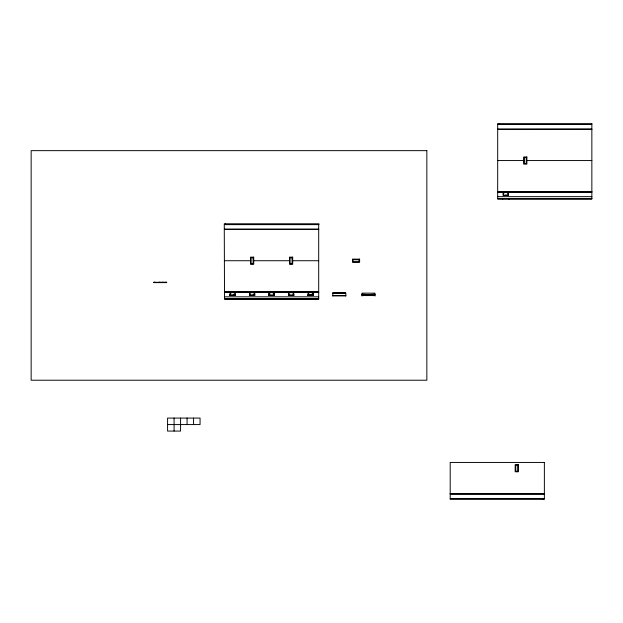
<?xml version="1.0" encoding="UTF-8"?>
<svg xmlns="http://www.w3.org/2000/svg" width="623" height="623" viewBox="0 0 623 623"><rect width="100%" height="100%" fill="white"/><g stroke="black" fill="none" stroke-linecap="round" stroke-linejoin="round"><path stroke-width="0.93" d="M230.245 295.543C228.579 291.509 236.709 291.509 235.042 295.543M249.73 295.543C248.055 291.509 256.193 291.509 254.527 295.543M254.48 294.22L254.527 293.706M269.214 295.543C267.54 291.509 275.678 291.509 274.003 295.543M269.214 293.706L268.879 295.543L274.338 295.543L274.003 293.706M288.698 295.543C287.024 291.509 295.162 291.509 293.488 295.543M288.363 295.543L293.822 295.543L293.488 293.706M308.175 295.543C306.508 291.509 314.646 291.509 312.972 295.543M313.26 295.543L312.972 293.706M503.4 195.381C501.733 191.347 509.871 191.347 508.197 195.381M508.15 194.057L508.197 193.543M269.681 295.224L269.884 294.827L269.884 295.224M273.715 294.547L274.299 293.908M508.532 193.566L508.485 195.381L503.073 195.381L503.4 193.543M235.369 293.729L235.33 295.543L229.91 295.543L230.245 293.706M254.854 293.729L254.815 295.543L249.395 295.543L249.73 293.706M268.879 293.729L269.502 294.547M288.402 295.543L288.698 293.706M307.887 295.543L308.175 293.706M497.684 124.475L591.85 124.475M497.684 129.156L591.85 129.07M497.684 129.249L591.85 129.249M497.684 160.563L523.896 160.563M526.809 160.563L591.85 160.563M497.684 191.868L591.85 191.868M497.684 191.97L591.85 191.97M497.684 192.048L591.85 192.048M504.747 195.061L506.857 195.061M507.909 195.061L508.228 193.73M497.684 196.65L591.85 196.65M497.684 198.651L591.85 198.714M497.684 198.784L591.85 198.784M224.521 224.63L318.953 224.63L318.953 223.782L224.264 223.789L224.521 299.071L318.696 299.071L318.696 224.63M224.521 229.233L318.696 229.233M224.521 229.319L318.696 229.319M224.521 229.412L318.696 229.412M224.521 260.726L250.734 260.726M253.647 260.726L289.57 260.726M292.483 260.726L318.696 260.726M154.052 282.359L156.973 282.359M157.237 282.359L160.158 282.359M160.415 282.359L163.343 282.359M163.6 282.359L166.52 282.359M154.052 282.492L166.52 282.492M153.795 282.616L166.785 282.616M224.521 292.031L318.696 292.031M224.521 292.132L318.696 292.132M224.521 292.21L318.696 292.21M333.079 292.903L335.999 292.903M336.264 292.903L339.185 292.903M339.442 292.903L342.37 292.903M342.627 292.903L345.547 292.903M333.079 293.036L345.547 293.036M362.236 294.461L365.164 294.461M365.421 294.461L368.341 294.461M368.606 294.461L371.526 294.461M371.783 294.461L374.711 294.461M361.979 294.718L374.968 294.718M230.798 294.866L230.923 295.224M233.134 294.866L233.602 294.866M253.078 294.866L253.475 294.866M253.779 294.866L253.849 295.224M309.615 294.866L310.083 294.866M311.072 294.866L311.531 294.866M312.419 294.866L312.294 295.224M230.736 295.185L234.544 295.185M250.22 295.185L254.028 295.185M269.704 295.185L273.513 295.185M289.189 295.185L292.997 295.185M308.673 295.185L312.481 295.185M230.214 295.224L235.073 295.224M249.698 295.224L254.558 295.224M269.183 295.224L274.042 295.224M288.659 295.224L293.519 295.224M308.144 295.224L313.003 295.224M307.848 295.543L313.307 295.543L313.307 293.729M332.822 295.567L345.812 295.567M361.979 295.567L374.968 295.567M332.822 295.894L345.812 295.894M224.521 296.813L318.696 296.813M167.587 424.575L200.061 424.575L200.061 418.08L167.587 418.08L167.587 431.069L180.577 431.069L180.577 418.08M450.203 493.751L544.37 493.751M450.203 493.844L544.37 493.844M450.203 493.93L544.37 493.93M450.203 498.525L544.37 498.525M234.567 295.224L234.365 294.827L234.365 295.224M503.446 194.057L503.073 193.566M288.737 294.22L288.363 293.729M509.435 198.714L508.656 198.714M509.31 198.394L509.31 198.869M508.789 198.394L508.789 198.869M502.94 198.714L502.161 198.714M502.816 198.394L502.816 198.869M502.294 198.394L502.294 198.869M374.968 296.018L374.968 293.16L361.979 293.16L361.979 296.018M374.711 294.718L374.711 294.204L368.341 294.593L362.236 294.204L362.236 294.718M345.812 296.018L345.812 293.16L332.822 293.16L332.822 296.018M345.547 293.16L345.547 292.646L342.627 293.036M342.37 293.036L339.442 292.646L339.442 293.036M339.185 293.036L339.185 292.646L336.264 293.036M335.999 293.036L333.079 292.646L333.079 293.16M308.852 295.224L308.673 294.866M293.822 293.729L293.822 295.543M292.997 294.866L292.81 295.224M289.368 295.224L289.189 294.866M274.338 293.729L274.338 295.543M273.513 294.866L273.333 295.224M268.918 293.908L268.918 295.543M250.407 295.224L250.22 294.866M249.441 293.908L249.441 295.543M229.957 293.908L229.957 295.543M193.566 418.08L193.566 424.575M187.071 418.08L187.071 424.575M174.082 418.08L174.082 431.069M166.52 282.616L166.52 282.094L163.6 282.492M163.343 282.492L163.343 282.094L160.415 282.492M160.158 282.492L160.158 282.094L157.237 282.492M156.973 282.492L154.052 282.094L154.052 282.616M225.183 224.124L225.814 224.296L225.183 224.124M498.345 123.969L498.968 124.133L498.345 123.969M543.085 498.867L543.708 499.031L543.085 498.867M591.85 123.627L497.684 123.627L497.684 198.908L591.85 198.908L591.85 123.619M426.848 150.649L31.15 150.649L31.15 380.225L426.848 380.225L426.848 150.649M526.871 156.988L523.694 156.988L523.694 164.137L526.871 164.137L526.871 156.988M526.271 157.596L524.293 157.596L524.293 163.53L526.271 163.53L526.271 157.596M253.717 257.151L250.532 257.151L250.532 264.3L253.717 264.3L253.717 257.151M292.685 257.151L289.5 257.151L289.5 264.3L292.685 264.3L292.685 257.151M253.109 257.758L251.139 257.758L251.139 263.693L253.109 263.693L253.109 257.758M292.078 257.758L290.108 257.758L290.108 263.693L292.078 263.693L292.078 257.758M359.611 259.129L352.462 259.129L352.462 262.314L359.611 262.314L359.611 259.129M359.004 259.736L353.07 259.736L353.07 261.707L359.004 261.707L359.004 259.736M318.696 298.814L224.521 298.814L318.696 298.876M544.37 462.437L450.203 462.437L450.203 499.381L544.37 499.373L544.37 462.437M518.359 464.649L515.182 464.649L515.182 471.79L518.359 471.79L518.359 464.649M517.76 465.249L515.782 465.249L515.782 471.183L517.76 471.183L517.76 465.249"/></g></svg>
